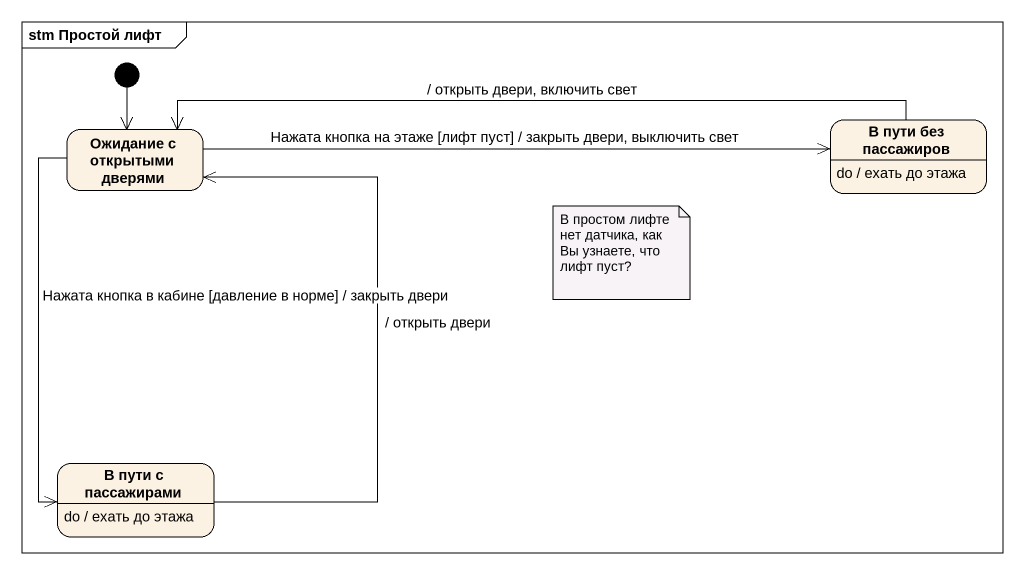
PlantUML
@startuml
mainframe stm Простой лифт
hide empty description
state "Ожидание с открытыми дверями" as Ожидание_с_открытыми_дверями
state "В пути без пассажиров" as В_пути_без_пассажиров
В_пути_без_пассажиров : do / ехать до этажа
state "В пути с пассажирами" as В_пути_с_пассажирами
В_пути_с_пассажирами : do / ехать до этажа
[*] --> Ожидание_с_открытыми_дверями
Ожидание_с_открытыми_дверями -right-> В_пути_без_пассажиров : Нажата кнопка на этаже [лифт пуст] / закрыть двери, выключить свет
Ожидание_с_открытыми_дверями --> В_пути_с_пассажирами : Нажата кнопка в кабине [давление в норме] / закрыть двери
В_пути_без_пассажиров -left-> Ожидание_с_открытыми_дверями : / открыть двери, включить свет
В_пути_с_пассажирами -up-> Ожидание_с_открытыми_дверями : / открыть двери
note as N1
  В простом лифте нет датчика, как Вы узнаете, что лифт пуст?
end note
@enduml
